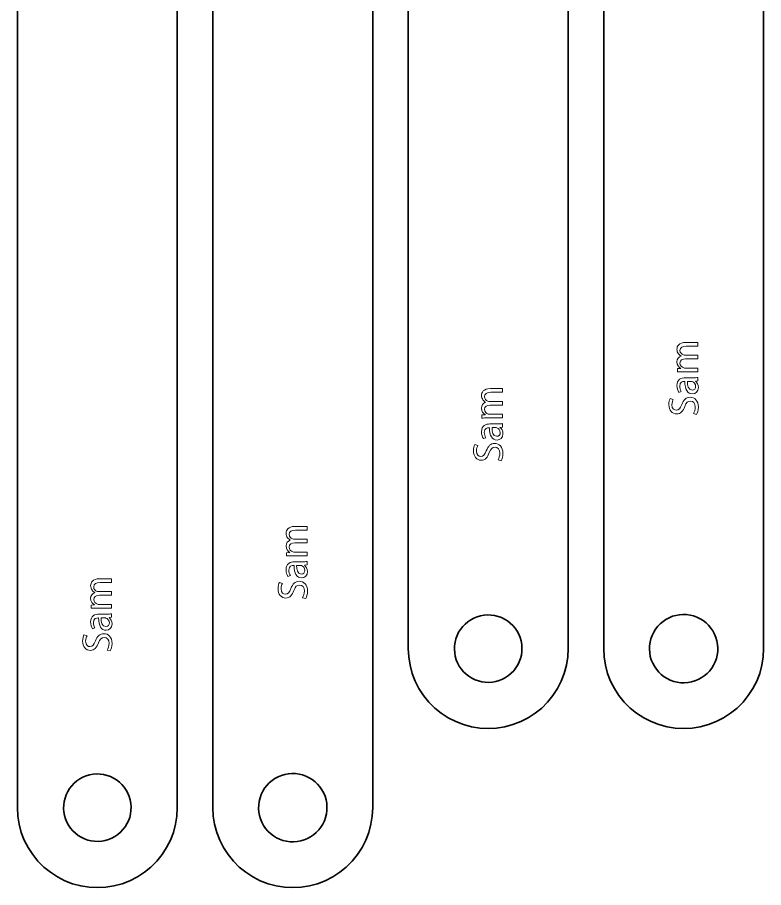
# Model space of a CAD drawing. Header units: millimetres. Extents: x 4 to 295, y -240 to -4.
# Drawn here: x 205.3 to 249, y -233.6 to -182.7 of the extents above; entities that cross this region are included whole.
import ezdxf

# ---------------------------------------------------------------- set-up
doc = ezdxf.new("R2010")
doc.units = ezdxf.units.MM
doc.header["$MEASUREMENT"] = 0
doc.layers.add('Layer 1', color=7, linetype='Continuous', lineweight=0)

# ---------------------------------------------------------------- blocks, each defined once
blk = doc.blocks.new('Block_6')
at = {"layer": 'Layer 1', "color": 240, "lineweight": 0, "true_color": 0xff1c24}
for points, knots in [([(221.394, -214.178), (221.27, -214.178), (221.168, -214.181), (221.069, -214.188), (221.069, -214.188), (221.069, -213.997), (221.069, -213.997), (221.069, -213.997), (221.263, -213.987), (221.263, -213.987), (221.263, -213.987), (221.263, -213.979), (221.263, -213.979), (221.148, -213.912), (221.042, -213.8), (221.042, -213.602), (221.042, -213.438), (221.141, -213.314), (221.282, -213.262), (221.282, -213.262), (221.282, -213.257), (221.282, -213.257), (221.216, -213.22), (221.163, -213.172), (221.126, -213.123), (221.071, -213.051), (221.042, -212.971), (221.042, -212.857), (221.042, -212.698), (221.146, -212.462), (221.563, -212.462), (221.563, -212.462), (222.271, -212.462), (222.271, -212.462), (222.271, -212.462), (222.271, -212.676), (222.271, -212.676), (222.271, -212.676), (221.59, -212.676), (221.59, -212.676), (221.359, -212.676), (221.22, -212.76), (221.22, -212.937), (221.22, -213.061), (221.312, -213.158), (221.419, -213.195), (221.449, -213.205), (221.489, -213.212), (221.528, -213.212), (221.528, -213.212), (222.271, -213.212), (222.271, -213.212), (222.271, -213.212), (222.271, -213.426), (222.271, -213.426), (222.271, -213.426), (221.551, -213.426), (221.551, -213.426), (221.359, -213.426), (221.22, -213.51), (221.22, -213.676), (221.22, -213.813), (221.33, -213.912), (221.439, -213.947), (221.471, -213.959), (221.508, -213.964), (221.546, -213.964), (221.546, -213.964), (222.271, -213.964), (222.271, -213.964), (222.271, -213.964), (222.271, -214.178), (222.271, -214.178), (222.271, -214.178), (221.394, -214.178), (221.394, -214.178)], [0, 0, 0, 0, 1, 1, 1, 2, 2, 2, 3, 3, 3, 4, 4, 4, 5, 5, 5, 6, 6, 6, 7, 7, 7, 8, 8, 8, 9, 9, 9, 10, 10, 10, 11, 11, 11, 12, 12, 12, 13, 13, 13, 14, 14, 14, 15, 15, 15, 16, 16, 16, 17, 17, 17, 18, 18, 18, 19, 19, 19, 20, 20, 20, 21, 21, 21, 22, 22, 22, 23, 23, 23, 24, 24, 24, 25, 25, 25, 25]), ([(222.271, -214.71), (222.271, -214.71), (222.119, -214.727), (222.119, -214.727), (222.119, -214.727), (222.119, -214.735), (222.119, -214.735), (222.214, -214.802), (222.298, -214.931), (222.298, -215.102), (222.298, -215.346), (222.127, -215.47), (221.953, -215.47), (221.662, -215.47), (221.503, -215.212), (221.506, -214.747), (221.506, -214.747), (221.481, -214.747), (221.481, -214.747), (221.382, -214.747), (221.203, -214.774), (221.203, -215.02), (221.203, -215.132), (221.238, -215.249), (221.292, -215.333), (221.292, -215.333), (221.148, -215.383), (221.148, -215.383), (221.084, -215.284), (221.042, -215.14), (221.042, -214.988), (221.042, -214.621), (221.292, -214.531), (221.533, -214.531), (221.533, -214.531), (221.983, -214.531), (221.983, -214.531), (222.087, -214.531), (222.189, -214.526), (222.271, -214.511), (222.271, -214.511), (222.271, -214.71), (222.271, -214.71)], [0, 0, 0, 0, 1, 1, 1, 2, 2, 2, 3, 3, 3, 4, 4, 4, 5, 5, 5, 6, 6, 6, 7, 7, 7, 8, 8, 8, 9, 9, 9, 10, 10, 10, 11, 11, 11, 12, 12, 12, 13, 13, 13, 14, 14, 14, 14]), ([(221.657, -214.742), (221.652, -214.981), (221.695, -215.251), (221.928, -215.251), (222.07, -215.251), (222.137, -215.157), (222.137, -215.045), (222.137, -214.889), (222.037, -214.789), (221.935, -214.755), (221.913, -214.747), (221.888, -214.742), (221.866, -214.742), (221.866, -214.742), (221.657, -214.742), (221.657, -214.742)], [0, 0, 0, 0, 1, 1, 1, 2, 2, 2, 3, 3, 3, 4, 4, 4, 5, 5, 5, 5]), ([(222.007, -216.63), (222.067, -216.533), (222.117, -216.392), (222.117, -216.243), (222.117, -216.022), (222, -215.892), (221.831, -215.892), (221.675, -215.892), (221.586, -215.982), (221.499, -216.208), (221.402, -216.481), (221.26, -216.65), (221.024, -216.65), (220.764, -216.65), (220.57, -216.434), (220.57, -216.109), (220.57, -215.937), (220.61, -215.813), (220.652, -215.739), (220.652, -215.739), (220.828, -215.798), (220.828, -215.798), (220.798, -215.853), (220.749, -215.964), (220.749, -216.116), (220.749, -216.344), (220.885, -216.431), (220.999, -216.431), (221.156, -216.431), (221.233, -216.33), (221.322, -216.099), (221.431, -215.816), (221.568, -215.672), (221.814, -215.672), (222.072, -215.672), (222.296, -215.863), (222.296, -216.258), (222.296, -216.419), (222.248, -216.595), (222.189, -216.685), (222.189, -216.685), (222.007, -216.63), (222.007, -216.63)], [0, 0, 0, 0, 1, 1, 1, 2, 2, 2, 3, 3, 3, 4, 4, 4, 5, 5, 5, 6, 6, 6, 7, 7, 7, 8, 8, 8, 9, 9, 9, 10, 10, 10, 11, 11, 11, 12, 12, 12, 13, 13, 13, 14, 14, 14, 14])]:
    blk.add_open_spline(points, degree=3, knots=knots, dxfattribs=at)
blk = doc.blocks.new('Block_7')
at = {"layer": 'Layer 1', "color": 240, "lineweight": 0, "true_color": 0xff1c24}
for points, knots in [([(232.825, -206.114), (232.701, -206.114), (232.599, -206.117), (232.499, -206.124), (232.499, -206.124), (232.499, -205.933), (232.499, -205.933), (232.499, -205.933), (232.693, -205.923), (232.693, -205.923), (232.693, -205.923), (232.693, -205.916), (232.693, -205.916), (232.579, -205.849), (232.472, -205.737), (232.472, -205.538), (232.472, -205.374), (232.571, -205.25), (232.713, -205.198), (232.713, -205.198), (232.713, -205.193), (232.713, -205.193), (232.646, -205.156), (232.594, -205.109), (232.557, -205.059), (232.502, -204.987), (232.472, -204.908), (232.472, -204.794), (232.472, -204.635), (232.576, -204.399), (232.993, -204.399), (232.993, -204.399), (233.701, -204.399), (233.701, -204.399), (233.701, -204.399), (233.701, -204.612), (233.701, -204.612), (233.701, -204.612), (233.021, -204.612), (233.021, -204.612), (232.79, -204.612), (232.651, -204.697), (232.651, -204.873), (232.651, -204.997), (232.743, -205.094), (232.85, -205.131), (232.879, -205.141), (232.919, -205.149), (232.959, -205.149), (232.959, -205.149), (233.701, -205.149), (233.701, -205.149), (233.701, -205.149), (233.701, -205.362), (233.701, -205.362), (233.701, -205.362), (232.981, -205.362), (232.981, -205.362), (232.79, -205.362), (232.651, -205.447), (232.651, -205.613), (232.651, -205.749), (232.76, -205.849), (232.869, -205.884), (232.902, -205.896), (232.939, -205.901), (232.976, -205.901), (232.976, -205.901), (233.701, -205.901), (233.701, -205.901), (233.701, -205.901), (233.701, -206.114), (233.701, -206.114), (233.701, -206.114), (232.825, -206.114), (232.825, -206.114)], [0, 0, 0, 0, 1, 1, 1, 2, 2, 2, 3, 3, 3, 4, 4, 4, 5, 5, 5, 6, 6, 6, 7, 7, 7, 8, 8, 8, 9, 9, 9, 10, 10, 10, 11, 11, 11, 12, 12, 12, 13, 13, 13, 14, 14, 14, 15, 15, 15, 16, 16, 16, 17, 17, 17, 18, 18, 18, 19, 19, 19, 20, 20, 20, 21, 21, 21, 22, 22, 22, 23, 23, 23, 24, 24, 24, 25, 25, 25, 25]), ([(233.701, -206.647), (233.701, -206.647), (233.55, -206.664), (233.55, -206.664), (233.55, -206.664), (233.55, -206.671), (233.55, -206.671), (233.644, -206.738), (233.728, -206.867), (233.728, -207.039), (233.728, -207.282), (233.557, -207.406), (233.383, -207.406), (233.093, -207.406), (232.934, -207.148), (232.936, -206.684), (232.936, -206.684), (232.912, -206.684), (232.912, -206.684), (232.812, -206.684), (232.633, -206.711), (232.633, -206.957), (232.633, -207.069), (232.668, -207.185), (232.723, -207.27), (232.723, -207.27), (232.579, -207.319), (232.579, -207.319), (232.514, -207.22), (232.472, -207.076), (232.472, -206.925), (232.472, -206.557), (232.723, -206.468), (232.964, -206.468), (232.964, -206.468), (233.413, -206.468), (233.413, -206.468), (233.517, -206.468), (233.619, -206.463), (233.701, -206.448), (233.701, -206.448), (233.701, -206.647), (233.701, -206.647)], [0, 0, 0, 0, 1, 1, 1, 2, 2, 2, 3, 3, 3, 4, 4, 4, 5, 5, 5, 6, 6, 6, 7, 7, 7, 8, 8, 8, 9, 9, 9, 10, 10, 10, 11, 11, 11, 12, 12, 12, 13, 13, 13, 14, 14, 14, 14]), ([(233.088, -206.679), (233.083, -206.917), (233.125, -207.188), (233.358, -207.188), (233.5, -207.188), (233.567, -207.093), (233.567, -206.982), (233.567, -206.825), (233.468, -206.726), (233.366, -206.691), (233.344, -206.684), (233.319, -206.679), (233.296, -206.679), (233.296, -206.679), (233.088, -206.679), (233.088, -206.679)], [0, 0, 0, 0, 1, 1, 1, 2, 2, 2, 3, 3, 3, 4, 4, 4, 5, 5, 5, 5]), ([(233.438, -208.567), (233.497, -208.47), (233.547, -208.328), (233.547, -208.179), (233.547, -207.958), (233.431, -207.829), (233.262, -207.829), (233.105, -207.829), (233.016, -207.918), (232.929, -208.144), (232.832, -208.418), (232.691, -208.586), (232.455, -208.586), (232.194, -208.586), (232, -208.37), (232, -208.045), (232, -207.874), (232.04, -207.75), (232.082, -207.675), (232.082, -207.675), (232.259, -207.735), (232.259, -207.735), (232.229, -207.789), (232.179, -207.901), (232.179, -208.053), (232.179, -208.281), (232.316, -208.368), (232.43, -208.368), (232.586, -208.368), (232.663, -208.266), (232.753, -208.035), (232.862, -207.752), (232.999, -207.608), (233.244, -207.608), (233.503, -207.608), (233.726, -207.799), (233.726, -208.194), (233.726, -208.355), (233.679, -208.532), (233.619, -208.621), (233.619, -208.621), (233.438, -208.567), (233.438, -208.567)], [0, 0, 0, 0, 1, 1, 1, 2, 2, 2, 3, 3, 3, 4, 4, 4, 5, 5, 5, 6, 6, 6, 7, 7, 7, 8, 8, 8, 9, 9, 9, 10, 10, 10, 11, 11, 11, 12, 12, 12, 13, 13, 13, 14, 14, 14, 14])]:
    blk.add_open_spline(points, degree=3, knots=knots, dxfattribs=at)
blk = doc.blocks.new('Block_8')
at = {"layer": 'Layer 1', "color": 240, "lineweight": 0, "true_color": 0xff1c24}
for points, knots in [([(244.255, -203.411), (244.131, -203.411), (244.029, -203.414), (243.93, -203.421), (243.93, -203.421), (243.93, -203.23), (243.93, -203.23), (243.93, -203.23), (244.123, -203.22), (244.123, -203.22), (244.123, -203.22), (244.123, -203.212), (244.123, -203.212), (244.009, -203.145), (243.902, -203.034), (243.902, -202.835), (243.902, -202.671), (244.002, -202.547), (244.143, -202.495), (244.143, -202.495), (244.143, -202.49), (244.143, -202.49), (244.076, -202.453), (244.024, -202.405), (243.987, -202.356), (243.932, -202.284), (243.902, -202.204), (243.902, -202.09), (243.902, -201.931), (244.007, -201.695), (244.424, -201.695), (244.424, -201.695), (245.131, -201.695), (245.131, -201.695), (245.131, -201.695), (245.131, -201.909), (245.131, -201.909), (245.131, -201.909), (244.451, -201.909), (244.451, -201.909), (244.22, -201.909), (244.081, -201.993), (244.081, -202.17), (244.081, -202.294), (244.173, -202.391), (244.28, -202.428), (244.31, -202.438), (244.349, -202.445), (244.389, -202.445), (244.389, -202.445), (245.131, -202.445), (245.131, -202.445), (245.131, -202.445), (245.131, -202.659), (245.131, -202.659), (245.131, -202.659), (244.412, -202.659), (244.412, -202.659), (244.22, -202.659), (244.081, -202.743), (244.081, -202.909), (244.081, -203.046), (244.191, -203.145), (244.3, -203.18), (244.332, -203.192), (244.369, -203.198), (244.406, -203.198), (244.406, -203.198), (245.131, -203.198), (245.131, -203.198), (245.131, -203.198), (245.131, -203.411), (245.131, -203.411), (245.131, -203.411), (244.255, -203.411), (244.255, -203.411)], [0, 0, 0, 0, 1, 1, 1, 2, 2, 2, 3, 3, 3, 4, 4, 4, 5, 5, 5, 6, 6, 6, 7, 7, 7, 8, 8, 8, 9, 9, 9, 10, 10, 10, 11, 11, 11, 12, 12, 12, 13, 13, 13, 14, 14, 14, 15, 15, 15, 16, 16, 16, 17, 17, 17, 18, 18, 18, 19, 19, 19, 20, 20, 20, 21, 21, 21, 22, 22, 22, 23, 23, 23, 24, 24, 24, 25, 25, 25, 25]), ([(245.131, -203.943), (245.131, -203.943), (244.98, -203.961), (244.98, -203.961), (244.98, -203.961), (244.98, -203.968), (244.98, -203.968), (245.074, -204.035), (245.159, -204.164), (245.159, -204.335), (245.159, -204.579), (244.987, -204.703), (244.814, -204.703), (244.523, -204.703), (244.364, -204.445), (244.367, -203.98), (244.367, -203.98), (244.342, -203.98), (244.342, -203.98), (244.243, -203.98), (244.064, -204.008), (244.064, -204.253), (244.064, -204.365), (244.099, -204.482), (244.153, -204.566), (244.153, -204.566), (244.009, -204.616), (244.009, -204.616), (243.945, -204.517), (243.902, -204.373), (243.902, -204.221), (243.902, -203.854), (244.153, -203.764), (244.394, -203.764), (244.394, -203.764), (244.844, -203.764), (244.844, -203.764), (244.948, -203.764), (245.05, -203.759), (245.131, -203.744), (245.131, -203.744), (245.131, -203.943), (245.131, -203.943)], [0, 0, 0, 0, 1, 1, 1, 2, 2, 2, 3, 3, 3, 4, 4, 4, 5, 5, 5, 6, 6, 6, 7, 7, 7, 8, 8, 8, 9, 9, 9, 10, 10, 10, 11, 11, 11, 12, 12, 12, 13, 13, 13, 14, 14, 14, 14]), ([(244.518, -203.975), (244.513, -204.214), (244.555, -204.484), (244.789, -204.484), (244.93, -204.484), (244.997, -204.39), (244.997, -204.278), (244.997, -204.122), (244.898, -204.023), (244.796, -203.988), (244.774, -203.98), (244.749, -203.975), (244.727, -203.975), (244.727, -203.975), (244.518, -203.975), (244.518, -203.975)], [0, 0, 0, 0, 1, 1, 1, 2, 2, 2, 3, 3, 3, 4, 4, 4, 5, 5, 5, 5]), ([(244.868, -205.863), (244.928, -205.766), (244.978, -205.625), (244.978, -205.476), (244.978, -205.255), (244.861, -205.126), (244.692, -205.126), (244.536, -205.126), (244.446, -205.215), (244.359, -205.441), (244.263, -205.714), (244.121, -205.883), (243.885, -205.883), (243.624, -205.883), (243.431, -205.667), (243.431, -205.342), (243.431, -205.17), (243.47, -205.046), (243.513, -204.972), (243.513, -204.972), (243.689, -205.031), (243.689, -205.031), (243.659, -205.086), (243.609, -205.198), (243.609, -205.349), (243.609, -205.577), (243.746, -205.664), (243.86, -205.664), (244.017, -205.664), (244.094, -205.563), (244.183, -205.332), (244.292, -205.049), (244.429, -204.905), (244.675, -204.905), (244.933, -204.905), (245.156, -205.096), (245.156, -205.491), (245.156, -205.652), (245.109, -205.828), (245.05, -205.918), (245.05, -205.918), (244.868, -205.863), (244.868, -205.863)], [0, 0, 0, 0, 1, 1, 1, 2, 2, 2, 3, 3, 3, 4, 4, 4, 5, 5, 5, 6, 6, 6, 7, 7, 7, 8, 8, 8, 9, 9, 9, 10, 10, 10, 11, 11, 11, 12, 12, 12, 13, 13, 13, 14, 14, 14, 14])]:
    blk.add_open_spline(points, degree=3, knots=knots, dxfattribs=at)
blk = doc.blocks.new('Block_14')
at = {"layer": 'Layer 1', "color": 240, "lineweight": 0, "true_color": 0xff1c24}
for points, knots in [([(209.964, -217.242), (209.84, -217.242), (209.738, -217.245), (209.639, -217.252), (209.639, -217.252), (209.639, -217.061), (209.639, -217.061), (209.639, -217.061), (209.832, -217.051), (209.832, -217.051), (209.832, -217.051), (209.832, -217.043), (209.832, -217.043), (209.718, -216.976), (209.611, -216.865), (209.611, -216.666), (209.611, -216.502), (209.711, -216.378), (209.852, -216.326), (209.852, -216.326), (209.852, -216.321), (209.852, -216.321), (209.785, -216.284), (209.733, -216.236), (209.696, -216.187), (209.641, -216.115), (209.611, -216.035), (209.611, -215.921), (209.611, -215.762), (209.716, -215.526), (210.133, -215.526), (210.133, -215.526), (210.84, -215.526), (210.84, -215.526), (210.84, -215.526), (210.84, -215.74), (210.84, -215.74), (210.84, -215.74), (210.16, -215.74), (210.16, -215.74), (209.929, -215.74), (209.79, -215.824), (209.79, -216.001), (209.79, -216.125), (209.882, -216.222), (209.989, -216.259), (210.018, -216.269), (210.058, -216.276), (210.098, -216.276), (210.098, -216.276), (210.84, -216.276), (210.84, -216.276), (210.84, -216.276), (210.84, -216.49), (210.84, -216.49), (210.84, -216.49), (210.12, -216.49), (210.12, -216.49), (209.929, -216.49), (209.79, -216.574), (209.79, -216.74), (209.79, -216.877), (209.899, -216.976), (210.009, -217.011), (210.041, -217.023), (210.078, -217.029), (210.115, -217.029), (210.115, -217.029), (210.84, -217.029), (210.84, -217.029), (210.84, -217.029), (210.84, -217.242), (210.84, -217.242), (210.84, -217.242), (209.964, -217.242), (209.964, -217.242)], [0, 0, 0, 0, 1, 1, 1, 2, 2, 2, 3, 3, 3, 4, 4, 4, 5, 5, 5, 6, 6, 6, 7, 7, 7, 8, 8, 8, 9, 9, 9, 10, 10, 10, 11, 11, 11, 12, 12, 12, 13, 13, 13, 14, 14, 14, 15, 15, 15, 16, 16, 16, 17, 17, 17, 18, 18, 18, 19, 19, 19, 20, 20, 20, 21, 21, 21, 22, 22, 22, 23, 23, 23, 24, 24, 24, 25, 25, 25, 25]), ([(210.84, -217.774), (210.84, -217.774), (210.689, -217.792), (210.689, -217.792), (210.689, -217.792), (210.689, -217.799), (210.689, -217.799), (210.783, -217.866), (210.868, -217.995), (210.868, -218.166), (210.868, -218.41), (210.696, -218.534), (210.522, -218.534), (210.232, -218.534), (210.073, -218.276), (210.076, -217.811), (210.076, -217.811), (210.051, -217.811), (210.051, -217.811), (209.952, -217.811), (209.773, -217.839), (209.773, -218.084), (209.773, -218.196), (209.807, -218.313), (209.862, -218.397), (209.862, -218.397), (209.718, -218.447), (209.718, -218.447), (209.654, -218.348), (209.611, -218.204), (209.611, -218.052), (209.611, -217.685), (209.862, -217.595), (210.103, -217.595), (210.103, -217.595), (210.552, -217.595), (210.552, -217.595), (210.657, -217.595), (210.758, -217.59), (210.84, -217.575), (210.84, -217.575), (210.84, -217.774), (210.84, -217.774)], [0, 0, 0, 0, 1, 1, 1, 2, 2, 2, 3, 3, 3, 4, 4, 4, 5, 5, 5, 6, 6, 6, 7, 7, 7, 8, 8, 8, 9, 9, 9, 10, 10, 10, 11, 11, 11, 12, 12, 12, 13, 13, 13, 14, 14, 14, 14]), ([(210.227, -217.806), (210.222, -218.045), (210.264, -218.315), (210.498, -218.315), (210.639, -218.315), (210.706, -218.221), (210.706, -218.109), (210.706, -217.953), (210.607, -217.854), (210.505, -217.819), (210.483, -217.811), (210.458, -217.806), (210.436, -217.806), (210.436, -217.806), (210.227, -217.806), (210.227, -217.806)], [0, 0, 0, 0, 1, 1, 1, 2, 2, 2, 3, 3, 3, 4, 4, 4, 5, 5, 5, 5]), ([(210.577, -219.694), (210.637, -219.597), (210.686, -219.456), (210.686, -219.307), (210.686, -219.086), (210.57, -218.957), (210.401, -218.957), (210.244, -218.957), (210.155, -219.046), (210.068, -219.272), (209.971, -219.545), (209.83, -219.714), (209.594, -219.714), (209.333, -219.714), (209.14, -219.498), (209.14, -219.173), (209.14, -219.001), (209.179, -218.877), (209.221, -218.803), (209.221, -218.803), (209.398, -218.862), (209.398, -218.862), (209.368, -218.917), (209.318, -219.029), (209.318, -219.18), (209.318, -219.408), (209.455, -219.495), (209.569, -219.495), (209.726, -219.495), (209.803, -219.394), (209.892, -219.163), (210.001, -218.88), (210.138, -218.736), (210.384, -218.736), (210.642, -218.736), (210.865, -218.927), (210.865, -219.322), (210.865, -219.483), (210.818, -219.659), (210.758, -219.749), (210.758, -219.749), (210.577, -219.694), (210.577, -219.694)], [0, 0, 0, 0, 1, 1, 1, 2, 2, 2, 3, 3, 3, 4, 4, 4, 5, 5, 5, 6, 6, 6, 7, 7, 7, 8, 8, 8, 9, 9, 9, 10, 10, 10, 11, 11, 11, 12, 12, 12, 13, 13, 13, 14, 14, 14, 14])]:
    blk.add_open_spline(points, degree=3, knots=knots, dxfattribs=at)

msp = doc.modelspace()

# ---------------------------------------------------------------- linework, layer by layer
at = {"layer": 'Layer 1', "color": 18, "lineweight": 35, "true_color": 0x000000}
for points in [[(214.68, -9.015), (214.68, -228.915), (214.654, -229.404), (214.577, -229.888), (214.451, -230.36), (214.275, -230.817), (214.053, -231.253), (213.787, -231.664), (213.479, -232.044), (213.132, -232.39), (212.752, -232.698), (212.342, -232.965), (211.906, -233.187), (211.449, -233.363), (210.976, -233.489), (210.492, -233.566), (210.004, -233.591), (209.515, -233.566), (209.031, -233.489), (208.559, -233.363), (208.102, -233.187), (207.666, -232.965), (207.255, -232.698), (206.875, -232.39), (206.529, -232.044), (206.221, -231.664), (205.954, -231.253), (205.732, -230.817), (205.556, -230.36), (205.43, -229.888), (205.353, -229.404), (205.328, -228.915), (205.328, -9.015)], [(226.11, -9.015), (226.11, -228.915), (226.084, -229.404), (226.008, -229.888), (225.881, -230.36), (225.706, -230.817), (225.484, -231.253), (225.217, -231.664), (224.909, -232.044), (224.563, -232.39), (224.183, -232.698), (223.772, -232.965), (223.336, -233.187), (222.879, -233.363), (222.406, -233.489), (221.923, -233.566), (221.434, -233.591), (220.945, -233.566), (220.462, -233.489), (219.989, -233.363), (219.532, -233.187), (219.096, -232.965), (218.685, -232.698), (218.305, -232.39), (217.959, -232.044), (217.651, -231.664), (217.384, -231.253), (217.162, -230.817), (216.987, -230.36), (216.86, -229.888), (216.784, -229.404), (216.758, -228.915), (216.758, -9.015)], [(237.54, -9.015), (237.54, -219.612), (237.515, -220.1), (237.438, -220.584), (237.312, -221.057), (237.136, -221.513), (236.914, -221.95), (236.647, -222.36), (236.339, -222.74), (235.993, -223.087), (235.613, -223.395), (235.202, -223.661), (234.766, -223.883), (234.309, -224.059), (233.837, -224.185), (233.353, -224.262), (232.864, -224.288), (232.376, -224.262), (231.892, -224.185), (231.419, -224.059), (230.962, -223.883), (230.526, -223.661), (230.116, -223.395), (229.735, -223.087), (229.389, -222.74), (229.081, -222.36), (228.815, -221.95), (228.593, -221.513), (228.417, -221.057), (228.29, -220.584), (228.214, -220.1), (228.188, -219.612), (228.188, -9.015)], [(248.971, -9.015), (248.971, -219.612), (248.945, -220.1), (248.869, -220.584), (248.742, -221.057), (248.567, -221.513), (248.344, -221.95), (248.078, -222.36), (247.77, -222.74), (247.424, -223.087), (247.043, -223.395), (246.633, -223.661), (246.197, -223.883), (245.74, -224.059), (245.267, -224.185), (244.784, -224.262), (244.295, -224.288), (243.806, -224.262), (243.323, -224.185), (242.85, -224.059), (242.393, -223.883), (241.957, -223.661), (241.546, -223.395), (241.166, -223.087), (240.82, -222.74), (240.512, -222.36), (240.245, -221.95), (240.023, -221.513), (239.848, -221.057), (239.721, -220.584), (239.644, -220.1), (239.619, -219.612), (239.619, -9.015)]]:
    msp.add_lwpolyline(points, dxfattribs=at)
for points in [[(231.91, -221.34), (232.096, -221.43), (232.29, -221.5), (232.491, -221.55), (232.695, -221.579), (232.902, -221.586), (233.108, -221.571), (233.311, -221.535), (233.51, -221.477), (233.701, -221.4), (233.884, -221.302), (234.055, -221.187), (234.213, -221.053), (234.356, -220.905), (234.483, -220.742), (234.593, -220.566), (234.683, -220.38), (234.753, -220.186), (234.803, -219.985), (234.831, -219.781), (234.838, -219.574), (234.824, -219.368), (234.787, -219.164), (234.73, -218.966), (234.652, -218.774), (234.555, -218.592), (234.439, -218.421), (234.306, -218.263), (234.157, -218.12), (233.994, -217.993), (233.819, -217.883), (233.633, -217.793), (233.439, -217.723), (233.238, -217.673), (233.033, -217.644), (232.827, -217.638), (232.621, -217.652), (232.417, -217.688), (232.219, -217.746), (232.027, -217.823), (231.845, -217.921), (231.674, -218.037), (231.516, -218.17), (231.372, -218.319), (231.245, -218.482), (231.136, -218.657), (231.046, -218.843), (230.975, -219.037), (230.926, -219.238), (230.897, -219.442), (230.89, -219.649), (230.905, -219.855), (230.941, -220.059), (230.999, -220.257), (231.076, -220.449), (231.174, -220.631), (231.289, -220.802), (231.422, -220.96), (231.571, -221.104), (231.734, -221.231)], [(243.328, -221.363), (243.516, -221.454), (243.713, -221.525), (243.916, -221.576), (244.123, -221.605), (244.333, -221.612), (244.542, -221.597), (244.748, -221.56), (244.949, -221.502), (245.143, -221.423), (245.328, -221.325), (245.501, -221.207), (245.661, -221.072), (245.806, -220.922), (245.935, -220.756), (246.046, -220.579), (246.137, -220.39), (246.209, -220.193), (246.259, -219.99), (246.288, -219.783), (246.295, -219.574), (246.28, -219.365), (246.243, -219.159), (246.185, -218.957), (246.106, -218.763), (246.008, -218.579), (245.89, -218.405), (245.756, -218.245), (245.605, -218.1), (245.44, -217.971), (245.262, -217.861), (245.074, -217.769), (244.877, -217.698), (244.673, -217.647), (244.466, -217.619), (244.257, -217.612), (244.048, -217.626), (243.842, -217.663), (243.641, -217.721), (243.447, -217.8), (243.262, -217.898), (243.088, -218.016), (242.928, -218.151), (242.783, -218.301), (242.654, -218.467), (242.544, -218.644), (242.452, -218.833), (242.381, -219.03), (242.331, -219.233), (242.302, -219.44), (242.295, -219.65), (242.31, -219.858), (242.346, -220.064), (242.404, -220.266), (242.483, -220.46), (242.582, -220.644), (242.699, -220.818), (242.834, -220.978), (242.985, -221.123), (243.15, -221.252)], [(211.826, -229.676), (211.895, -229.481), (211.944, -229.28), (211.971, -229.075), (211.977, -228.869), (211.962, -228.663), (211.925, -228.459), (211.866, -228.261), (211.788, -228.07), (211.69, -227.888), (211.573, -227.718), (211.439, -227.56), (211.29, -227.417), (211.126, -227.291), (210.95, -227.183), (210.764, -227.093), (210.569, -227.024), (210.368, -226.975), (210.164, -226.948), (209.957, -226.942), (209.751, -226.957), (209.548, -226.994), (209.349, -227.053), (209.158, -227.131), (208.976, -227.229), (208.806, -227.346), (208.648, -227.48), (208.506, -227.629), (208.379, -227.793), (208.271, -227.969), (208.181, -228.155), (208.112, -228.35), (208.063, -228.551), (208.036, -228.755), (208.03, -228.962), (208.045, -229.168), (208.083, -229.371), (208.141, -229.57), (208.219, -229.761), (208.318, -229.943), (208.434, -230.113), (208.568, -230.271), (208.718, -230.413), (208.881, -230.54), (209.057, -230.648), (209.243, -230.738), (209.438, -230.807), (209.639, -230.856), (209.844, -230.883), (210.05, -230.889), (210.256, -230.874), (210.46, -230.836), (210.658, -230.778), (210.849, -230.7), (211.031, -230.601), (211.201, -230.485), (211.359, -230.351), (211.502, -230.201), (211.628, -230.038), (211.736, -229.862)], [(223.28, -229.686), (223.351, -229.489), (223.4, -229.285), (223.428, -229.077), (223.434, -228.868), (223.418, -228.659), (223.38, -228.453), (223.321, -228.252), (223.242, -228.059), (223.142, -227.874), (223.024, -227.702), (222.889, -227.542), (222.737, -227.398), (222.571, -227.27), (222.393, -227.16), (222.204, -227.069), (222.007, -226.999), (221.804, -226.949), (221.596, -226.921), (221.387, -226.915), (221.178, -226.931), (220.972, -226.969), (220.771, -227.028), (220.577, -227.108), (220.393, -227.207), (220.22, -227.325), (220.061, -227.461), (219.916, -227.612), (219.788, -227.778), (219.678, -227.956), (219.588, -228.145), (219.517, -228.342), (219.468, -228.546), (219.44, -228.753), (219.434, -228.963), (219.45, -229.171), (219.488, -229.377), (219.546, -229.578), (219.626, -229.772), (219.726, -229.956), (219.844, -230.129), (219.979, -230.289), (220.131, -230.433), (220.297, -230.561), (220.475, -230.671), (220.664, -230.762), (220.861, -230.832), (221.064, -230.882), (221.272, -230.909), (221.481, -230.915), (221.69, -230.9), (221.896, -230.862), (222.097, -230.803), (222.291, -230.723), (222.475, -230.624), (222.648, -230.506), (222.807, -230.37), (222.952, -230.219), (223.08, -230.053), (223.19, -229.875)]]:
    msp.add_lwpolyline(points, close=True, dxfattribs=at)

# ---------------------------------------------------------------- block references
at = {"layer": 'Layer 1'}
for name in ['Block_8', 'Block_7', 'Block_6', 'Block_14']:
    msp.add_blockref(name, (0, 0), dxfattribs=at)

doc.saveas('drawing.dxf')
